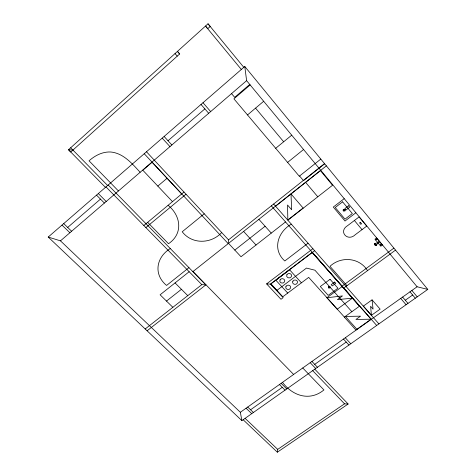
<?xml version="1.0" encoding="UTF-8"?>
<svg xmlns="http://www.w3.org/2000/svg" width="476" height="476" viewBox="0 0 476 476"><rect width="100%" height="100%" fill="white"/><g stroke="black" fill="none" stroke-linecap="round" stroke-linejoin="round"><path stroke-width="0.71" d="M324.525 163.613L228.522 239.856L228.206 243.635L144.228 153.73M243.135 419.731L277.329 452.2L277.704 449.38L344.535 403.821L348.135 404.011L314.755 369.156M241.326 69.472L205.525 26.055L207.726 28.703L210.214 26.46L208.018 23.8L68.502 149.732L105.452 187.383M179.666 53.972L177.453 51.396L179.666 53.966L70.769 152.028L68.502 149.732L72.947 150.065L107.624 185.497M48.213 237.054L244.777 66.473L427.787 289.396L241.873 420.623L48.213 237.054L60.476 240.85L240.35 412.281L241.873 420.623M67.687 227.433L100.472 199.099M168.004 140.741L204.864 108.885M60.476 240.85L246.616 80.652L244.777 66.473M249.745 84.436L234.692 97.348L231.55 93.623M250.156 84.93L233.918 98.847L299.285 176.239L320.806 159.079M157.818 186.092L167.064 178.268M247.508 114.936L263.674 101.281M143.841 225.511L183.992 192.042M145.876 227.587L186.015 194.214M275.693 148.304L291.717 135.19M204.246 213.789L182.207 231.758C192.03 244.563 211.112 244.021 221.715 232.544M170.289 248.561C156.188 257.224 153.189 274.444 166.582 285.439L188.948 267.643M287.599 162.399L303.563 149.506M324.68 163.798L303.486 180.624L299.582 176.001M189.162 271.725L160.103 294.793L172.842 307.3M192.863 271.647L326.363 165.85M275.55 206.185L320.425 170.622L332.54 185.259L287.855 220.198L287.528 205.007L291.657 209.761L290.997 193.94L303.242 208.167M166.499 301.076L181.433 289.301M234.811 250.096L265.102 226.249M145.192 328.975L201.818 284.636L205.816 284.892L108.165 185.027M288.414 219.519L302.421 208.571M285.529 221.953L241.023 256.748L228.54 243.379M147.096 330.784L205.959 284.779M291.324 224.154C277.829 231.871 271.963 249.573 284.797 260.973L308.049 243.2M344.172 198.676L333.295 207.072L345.005 221.031L355.834 212.784M266.608 283.88L270.57 284.136L283.149 297.655L280.977 299.279L266.608 283.88L312.875 248.698M314.63 250.697L270.57 284.136L276.729 290.515L306.49 268.077L314.939 270.207L351.865 311.697M362.022 229.652L366.716 226.118L359.106 216.925L347.688 225.588C337.889 231.449 347.688 242.165 355.31 234.668L362.022 229.652L354.4 220.495M379.229 241.249L376.992 242.909L374.826 243.522L374.487 243.92L374.737 244.944L375.243 245.449L376.349 245.348L377.492 243.516L379.729 241.856M380.211 245.527L381.8 244.355M342.083 286.165L393.902 248.121M326.917 297.756L342.47 295.923L337.401 299.618L352.371 298.196L337.204 309.204L326.917 297.756L342.143 286.582M343.755 288.063L395.538 250.114M359.63 306.104L344.332 317.117L355.929 330.011L371.155 319.194L312.375 252.447M372.065 299.85L363.361 306.11L371.441 315.308L380.116 309.126L372.065 299.85L373.053 309.108L370.596 306.294L371.441 315.308M240.35 412.281L417.089 286.772L427.787 289.396M250.56 409.782L282.25 387.339M314.719 364.354L346.23 342.048M405.296 300.225L412.65 295.019M277.329 452.2L348.135 404.011M345.273 316.445L360.54 316.171L355.959 319.444L371.155 319.194M329.684 286.838L328.964 286.79L328.69 287.569L329.541 287.766L329.814 286.986M245.098 418.344L277.704 449.38M246.068 408.224L251.733 413.662M247.722 407.051L253.381 412.502M63.719 223.601L71.632 231.247M61.987 225.1L69.901 232.734M175.061 282.923L187.752 295.626M281.143 383.311L286.748 388.946M279.442 384.525L285.047 390.147M98.324 193.571L106.184 201.509M282.512 382.341C292.567 395.913 309.834 401.649 323.936 389.933L302.742 367.978M96.527 195.13L104.393 203.05M70.686 147.762L72.947 150.065M105.993 186.913L201.818 284.636M193.006 271.534L293.65 374.469M118.435 190.965L89.054 160.823C94.992 155.503 102.655 151.552 110.813 152.005C123.415 153.236 132.138 163.607 140.14 172.288M147.649 222.334L168.516 243.718C183.379 233.71 180.94 215.771 168.105 205.281M312.678 370.643L344.535 403.821M310.185 362.688L315.731 368.489M311.941 361.445L317.48 367.258M172.496 201.622L142.824 170.235L152.1 162.251L181.707 193.946M146.483 151.773L228.522 239.856M287.736 293.067L275.836 280.197L289.569 269.779L301.415 282.821M343.482 339.043L348.962 345.04M243.605 231.437L256.034 245.009M164.119 136.469L171.872 144.984M345.29 337.764L350.764 343.767M162.209 138.129L169.962 146.62M344.392 317.075L308.692 277.371L282.798 296.762L270.874 283.755L312.113 252.458L359.475 306.217M258.89 219.323L271.26 233.109M345.35 316.391L356.935 329.297M271.344 205.846L376.695 325.459M273.646 204.02L378.908 323.9M346.98 285.695L329.993 266.31C341.024 255.969 359.44 257.492 367.543 270.624M201.015 104.452L208.696 113.294M202.996 102.733L210.672 111.586M175.031 53.58L177.25 56.15M402.613 297.048L407.962 303.39M305.616 182.356L317.795 196.79M400.721 298.398L406.07 304.723M409.979 291.818L415.31 298.202M255.558 108.135L283.678 141.771M411.889 290.461L417.214 296.857M377.641 242.427L374.951 239.178L376.54 237.994L382.389 245.063L380.8 246.235L378.14 243.028M377.147 242.79L377.647 243.397M246.616 80.652L417.089 286.772M208.018 23.8L243.795 67.324M374.88 243.522C374.338 245.545 378.581 246.378 374.886 243.498M280.066 279.888C278.508 282.696 283.196 284.386 284.475 281.881C286.046 279.067 281.34 277.365 280.066 279.888M286.921 274.694C285.344 277.514 290.051 279.222 291.336 276.699C292.93 273.873 288.206 272.153 286.921 274.694M286.005 286.338C284.446 289.128 289.111 290.788 290.384 288.307C291.961 285.511 287.272 283.845 286.005 286.338M292.847 281.185C291.27 283.988 295.953 285.671 297.232 283.172C298.827 280.364 294.126 278.674 292.847 281.185M343.351 209.547L343.059 210.16L343.398 211.088L345.035 210.933L345.326 210.321L344.993 209.392L343.351 209.547M343.714 209.845L343.737 210.725L344.678 210.636L344.648 209.755L343.714 209.845M328.44 286.653L328.5 288.045L330.058 287.903L330.005 286.51L328.44 286.653M342.595 201.836L335.235 207.512L344.993 219.15L352.323 213.557L342.595 201.836M348.539 205.757L344.862 208.577L346.028 209.981L349.705 207.167L348.539 205.757M360.362 222.286L359.57 222.881L360.778 224.345L361.57 223.744L360.362 222.286M377.153 238.738L375.564 239.916L377.17 238.762M376.796 239.583C376.379 240.19 376.165 238.881 376.796 239.583M330.052 279.299L320.3 286.528L328.208 295.352L337.936 288.206L330.052 279.299M380.871 244.497C380.145 244.724 381.425 245.259 380.871 244.497M334.658 282.072L331.177 284.642L332.302 285.909L335.782 283.345L334.658 282.072"/></g></svg>
